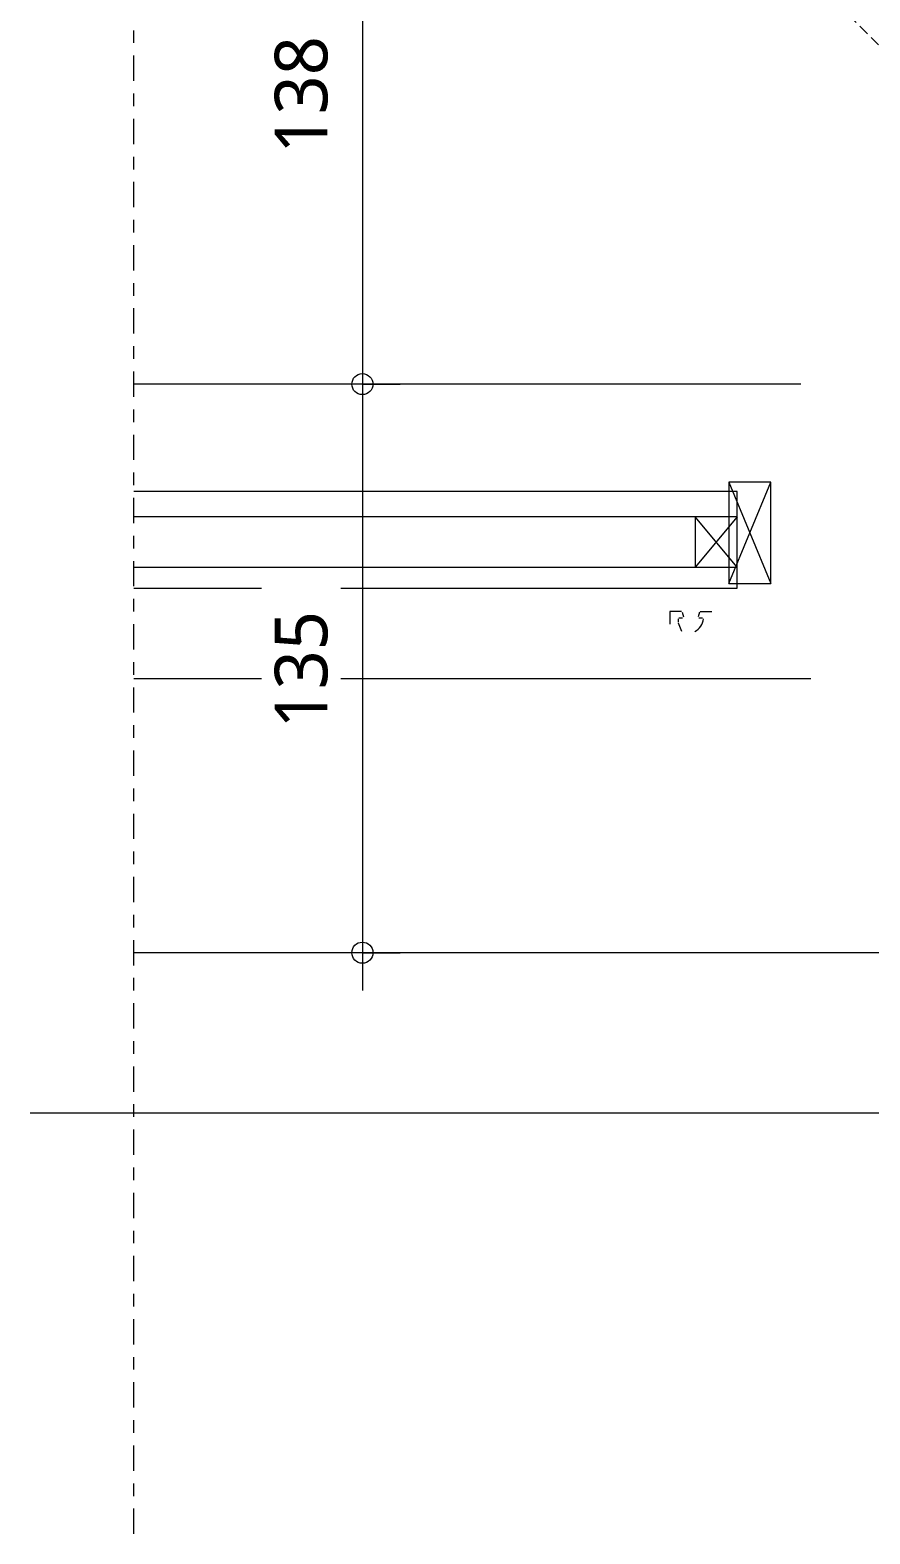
# Model space of a CAD drawing. Header units: millimetres. Extents: x 6732 to 10947, y 894 to 9086.
# Drawn here: x 9155.8 to 9355.2, y 3019.5 to 3376.6 of the extents above; entities that cross this region are included whole.
import ezdxf

# ---------------------------------------------------------------- set-up
doc = ezdxf.new("R2010")
doc.units = ezdxf.units.MM
doc.linetypes.add('MV_center', pattern=[15, 6, -3, 3, -3])
doc.linetypes.add('MV_hidden', pattern=[3.75, 2.5, -1.25])
for name, color, linetype, lineweight in [('A-ANNO-DIMS', 211, 'Continuous', 13), ('A-ANNO-DIMS-5', 211, 'Continuous', 13), ('A-DETL', 90, 'Continuous', 13), ('A-DETL-GENF', 92, 'Continuous', 18)]:
    doc.layers.add(name, color=color, linetype=linetype, lineweight=lineweight)
doc.styles.add('Segoe UI_2', font='segoeui.ttf', dxfattribs={"height": 12.5})
doc.dimstyles.new('2_5_mm_1', dxfattribs={"dimscale": 304.8, "dimtxt": 13.092049, "dimasz": 0.016404, "dimexe": 0.029528, "dimexo": 0.0625, "dimgap": 0.014764, "dimtad": 1, "dimdec": 0, "dimzin": 0, "dimdsep": 46, "dimtxsty": 'Segoe UI_2', "dimblk1": 'DOTBLANK', "dimblk2": 'DOTBLANK', "dimsah": 1, "dimcen": 0.09, "dimdle": 0.029528, "dimazin": 0, "dimtfac": 1, "dimtdec": 4, "dimtix": 1, "dimtmove": 0, "dimatfit": 3, "dimfxl": 0.029528, "dimfxlon": 1, "dimtvp": 1, "dimtfill": 1, "dimtolj": 1, "dimtzin": 0, "dimarcsym": 2})

# ---------------------------------------------------------------- blocks, each defined once
blk = doc.blocks.new('33 sparing - Type 1-4933724-Details Strandbaak Patio Woning')
at = {"layer": 'A-DETL-GENF'}
for p, q in [((0, 0), (0, -9.92)), ((24, 0), (0, 0)), ((0, -9.92), (24, 0)), ((24, -9.92), (0, 0)), ((24, -9.92), (24, 0)), ((0, -9.92), (24, -9.92))]:
    blk.add_line(p, q, dxfattribs=at)
blk = doc.blocks.new('31 dubbel_glas - Type 1-3259633-Details Strandbaak Patio Woning')
at = {"layer": 'A-DETL-GENF', "lineweight": 13}
for p, q in [((0, 0), (0, -23)), ((143.31, 0), (0, 0)), ((143.31, -5), (0, -5)), ((0, -5), (10, -17)), ((0, -17), (10, -5)), ((10, -17), (10, -5)), ((0, -17), (143.31, -17)), ((0, -23), (143.31, -23))]:
    blk.add_line(p, q, dxfattribs=at)
blk = doc.blocks.new('NLRS_00_DI_maskeer - Type 1-4234623-Details Strandbaak Patio Woning')
at = {"layer": 'A-DETL-GENF', "linetype": 'MV_center'}
blk.add_line((411, 0), (-100, 0), dxfattribs=at)
blk = doc.blocks.new('DIMBLOCK174-Details Strandbaak Patio Woning')
at = {"layer": 'A-ANNO-DIMS-5'}
for p, q in [((9234.74, 3439.55), (9234.74, 3292.55)), ((9234.74, 3430.55), (9225.74, 3430.55)), ((9234.74, 3430.55), (9243.74, 3430.55)), ((9234.74, 3292.55), (9225.74, 3292.55)), ((9234.74, 3292.55), (9243.74, 3292.55))]:
    blk.add_line(p, q, dxfattribs=at)
for centre in [(9234.74, 3430.55), (9234.74, 3292.55)]:
    blk.add_circle(centre, 2.5, dxfattribs=at)
at = {"layer": 'A-ANNO-DIMS-5', "color": 0, "insert": (9213.93, 3347.26), "char_height": 12.5, "width": 34.2774, "attachment_point": 1, "rotation": 90, "line_spacing_factor": 1.142579, "style": 'Segoe UI_2', "bg_fill": 3, "box_fill_scale": 1.25, "bg_fill_color": 9, "bg_fill_true_color": 13158600, "bg_fill_transparency": 0}
blk.add_mtext('138', dxfattribs=at)
blk = doc.blocks.new('_DotBlank')
at = {"color": 0, "linetype": 'ByBlock', "lineweight": -2}
blk.add_line((-0.5, 0), (-1, 0), dxfattribs=at)
blk.add_circle((0, 0), 0.5, dxfattribs=at)
blk = doc.blocks.new('DIMBLOCK175-Details Strandbaak Patio Woning')
at = {"layer": 'A-ANNO-DIMS-5'}
for p, q in [((9234.74, 3292.55), (9225.74, 3292.55)), ((9234.74, 3292.55), (9234.74, 3148.55)), ((9234.74, 3292.55), (9243.74, 3292.55)), ((9234.74, 3157.55), (9225.74, 3157.55)), ((9234.74, 3157.55), (9243.74, 3157.55))]:
    blk.add_line(p, q, dxfattribs=at)
for centre in [(9234.74, 3292.55), (9234.74, 3157.55)]:
    blk.add_circle(centre, 2.5, dxfattribs=at)
at = {"layer": 'A-ANNO-DIMS-5', "color": 0, "insert": (9213.93, 3210.76), "char_height": 12.5, "width": 34.2774, "attachment_point": 1, "rotation": 90, "line_spacing_factor": 1.142579, "style": 'Segoe UI_2', "bg_fill": 3, "box_fill_scale": 1.25, "bg_fill_color": 9, "bg_fill_true_color": 13158600, "bg_fill_transparency": 0}
blk.add_mtext('135', dxfattribs=at)

msp = doc.modelspace()

# ---------------------------------------------------------------- linework, layer by layer
at = {"layer": 'A-DETL', "linetype": 'MV_hidden', "lineweight": 18}
msp.add_line((9299.84, 3430.55), (9422.84, 3307.55), dxfattribs=at)
at = {"layer": 'A-DETL'}
for p, q in [((9338.84, 3292.55), (9180.44, 3292.55)), ((9310.47, 3238.55), (9307.71, 3238.55)), ((9307.71, 3238.55), (9307.71, 3235.55)), ((9309.71, 3236.85), (9309.71, 3236.03)), ((9309.74, 3235.86), (9310.47, 3233.87)), ((9309.91, 3237.05), (9310.76, 3237.05)), ((9310.66, 3238.4), (9310.96, 3237.3)), ((9314.77, 3238.4), (9314.47, 3237.3)), ((9314.66, 3237.05), (9315.51, 3237.05)), ((9314.96, 3238.55), (9317.71, 3238.55)), ((9341.22, 3222.55), (9180.44, 3222.55)), ((9421.84, 3157.55), (9180.44, 3157.55)), ((9421.92, 3157.55), (9180.44, 3157.55))]:
    msp.add_line(p, q, dxfattribs=at)
at = {"layer": 'A-DETL', "lineweight": 18}
msp.add_line((9155.84, 3119.55), (9610.84, 3119.55), dxfattribs=at)
at = {"layer": 'A-DETL'}
msp.add_arc((9311.74, 3237.29), 4, 299.131, 353.2443, dxfattribs=at)

# ---------------------------------------------------------------- block references
at = {"layer": 'A-DETL-GENF', "linetype": 'MV_center', "rotation": 269.9999999999999}
msp.add_blockref('NLRS_00_DI_maskeer - Type 1-4234623-Details Strandbaak Patio Woning', (9180.44, 3430.55), dxfattribs=at)
at = {"layer": 'A-DETL-GENF', "rotation": 269.9999999999997}
msp.add_blockref('33 sparing - Type 1-4933724-Details Strandbaak Patio Woning', (9331.68, 3269.25), dxfattribs=at)
at = {"layer": 'A-DETL-GENF', "lineweight": 13, "rotation": 180}
msp.add_blockref('31 dubbel_glas - Type 1-3259633-Details Strandbaak Patio Woning', (9323.75, 3244.08), dxfattribs=at)

# ---------------------------------------------------------------- next in the draw order: dimensions: what is measured, and where the dimension line sits
at = {"layer": 'A-ANNO-DIMS'}
dim = msp.add_linear_dim(base=(9234.74, 3292.55), p1=(9243.74, 3430.55), p2=(9243.74, 3292.55), angle=90, dimstyle='2_5_mm_1', override={"dimpost": '<>', "dimfxl": 138.000011}, dxfattribs=at)
dim.commit()
dim.dimension.update_dxf_attribs({"geometry": 'DIMBLOCK174-Details Strandbaak Patio Woning', "text_midpoint": (9223.74, 3361.55)})

# ---------------------------------------------------------------- next in the draw order: dimensions: what is measured, and where the dimension line sits
dim = msp.add_linear_dim(base=(9234.74, 3157.55), p1=(9243.74, 3292.55), p2=(9243.74, 3157.55), angle=90, dimstyle='2_5_mm_1', override={"dimpost": '<>', "dimfxl": 134.999989}, dxfattribs=at)
dim.commit()
dim.dimension.update_dxf_attribs({"geometry": 'DIMBLOCK175-Details Strandbaak Patio Woning', "text_midpoint": (9223.74, 3225.05)})

doc.saveas('drawing.dxf')
